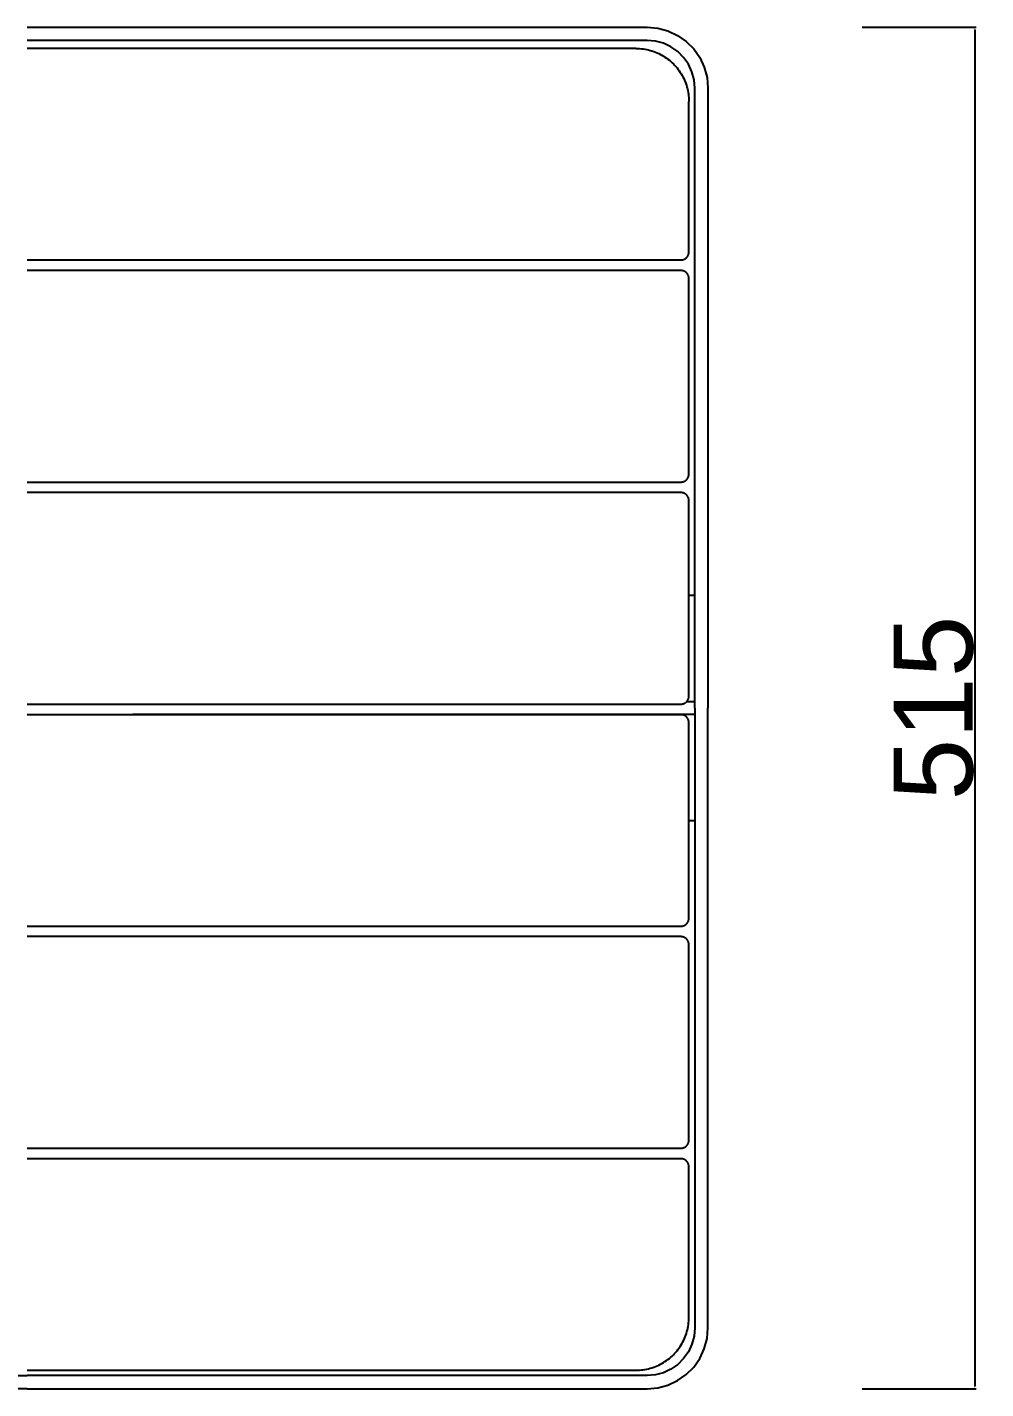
# Model space of a CAD drawing. Header units: millimetres. Extents: x 2840 to 6121, y 744 to 3036.
# Drawn here: x 4517 to 4880, y 1235 to 1750 of the extents above; entities that cross this region are included whole.
import ezdxf

# ---------------------------------------------------------------- set-up
doc = ezdxf.new("R2010")
doc.units = ezdxf.units.MM
doc.header["$MEASUREMENT"] = 0
doc.layers.add('Domyślny', color=7, linetype='Continuous', true_color=0x000000)
doc.layers.add('Utwórz2D linie widoczne', color=7, linetype='Continuous', true_color=0x000000)
doc.styles.add('Arial', font='arial.ttf')
doc.dimstyles.new('Domyślny', dxfattribs={"dimtxt": 30, "dimasz": 1, "dimexe": 0.5, "dimexo": 0.5, "dimgap": 0.25, "dimtad": 1, "dimtoh": 1, "dimdec": 0, "dimzin": 1, "dimdsep": 46, "dimtxsty": 'Arial', "dimcen": 0.5, "dimazin": 0, "dimtfac": 1, "dimtdec": 4, "dimtix": 1, "dimtmove": 1, "dimatfit": 3, "dimfxl": 0, "dimtolj": 1, "dimtzin": 1, "dimarcsym": 0})

# ---------------------------------------------------------------- blocks, each defined once
blk = doc.blocks.new('*D4')
at = {"layer": 'Defpoints', "color": 0}
for p in [(4832.33, 1749.74), (4832.33, 1234.74), (4875.42, 1234.74)]:
    blk.add_point(p, dxfattribs=at)
at = {"layer": 'Domyślny', "color": 0, "lineweight": -2}
for p, q in [((4832.83, 1749.74), (4875.92, 1749.74)), ((4875.42, 1748.74), (4875.42, 1235.74)), ((4832.83, 1234.74), (4875.92, 1234.74))]:
    blk.add_line(p, q, dxfattribs=at)
at = {"layer": 'Domyślny', "color": 0}
for points in [[(4875.58, 1748.74), (4875.25, 1748.74), (4875.42, 1749.74)], [(4875.25, 1235.74), (4875.58, 1235.74), (4875.42, 1234.74)]]:
    blk.add_solid(points, dxfattribs=at)
at = {"layer": 'Domyślny', "color": 0, "insert": (4859.85, 1492.24), "char_height": 30, "attachment_point": 5, "rotation": 90, "style": 'Arial'}
blk.add_mtext('\\A1;515', dxfattribs=at)

msp = doc.modelspace()

# ---------------------------------------------------------------- linework, layer by layer
at = {"layer": 'Utwórz2D linie widoczne'}
for p, q in [((4516.96, 1749.74), (4751.46, 1749.74)), ((4751.46, 1749.74), (4755.45, 1749.39)), ((4755.45, 1749.39), (4759.32, 1748.35)), ((4759.32, 1748.35), (4762.96, 1746.66)), ((4762.96, 1746.66), (4766.24, 1744.36)), ((4751.46, 1744.74), (4516.96, 1744.74)), ((4747.23, 1741.71), (4516.96, 1741.71)), ((4747.23, 1741.71), (4747.92, 1741.7)), ((4747.92, 1741.7), (4748.6, 1741.67)), ((4748.6, 1741.67), (4749.28, 1741.61)), ((4749.28, 1741.61), (4749.96, 1741.53)), ((4749.96, 1741.53), (4750.63, 1741.42)), ((4750.63, 1741.42), (4751.3, 1741.3)), ((4751.3, 1741.3), (4751.97, 1741.15)), ((4754.58, 1744.47), (4751.46, 1744.74)), ((4751.97, 1741.15), (4752.63, 1740.97)), ((4752.63, 1740.97), (4753.28, 1740.78)), ((4753.28, 1740.78), (4753.93, 1740.56)), ((4757.61, 1743.66), (4754.58, 1744.47)), ((4760.46, 1742.33), (4757.61, 1743.66)), ((4763.03, 1740.53), (4760.46, 1742.33)), ((4766.24, 1744.36), (4769.08, 1741.53)), ((4769.08, 1741.53), (4771.38, 1738.24)), ((4753.93, 1740.56), (4754.57, 1740.32)), ((4754.57, 1740.32), (4755.2, 1740.06)), ((4755.2, 1740.06), (4755.82, 1739.78)), ((4755.82, 1739.78), (4756.44, 1739.47)), ((4756.44, 1739.47), (4757.04, 1739.15)), ((4757.04, 1739.15), (4757.63, 1738.8)), ((4757.63, 1738.8), (4758.2, 1738.44)), ((4758.2, 1738.44), (4758.77, 1738.05)), ((4758.77, 1738.05), (4759.32, 1737.65)), ((4759.32, 1737.65), (4759.86, 1737.23)), ((4759.86, 1737.23), (4760.38, 1736.79)), ((4760.38, 1736.79), (4760.89, 1736.33)), ((4760.89, 1736.33), (4761.38, 1735.86)), ((4761.38, 1735.86), (4761.85, 1735.37)), ((4765.25, 1738.31), (4763.03, 1740.53)), ((4767.05, 1735.74), (4765.25, 1738.31)), ((4768.37, 1732.9), (4767.05, 1735.74)), ((4771.38, 1738.24), (4773.07, 1734.61)), ((4761.85, 1735.37), (4762.31, 1734.86)), ((4762.31, 1734.86), (4762.75, 1734.34)), ((4762.75, 1734.34), (4763.17, 1733.8)), ((4763.17, 1733.8), (4763.57, 1733.25)), ((4763.57, 1733.25), (4763.96, 1732.68)), ((4763.96, 1732.68), (4764.32, 1732.11)), ((4764.32, 1732.11), (4764.67, 1731.52)), ((4764.67, 1731.52), (4764.99, 1730.92)), ((4764.99, 1730.92), (4765.3, 1730.3)), ((4769.18, 1729.87), (4768.37, 1732.9)), ((4773.07, 1734.61), (4774.11, 1730.74)), ((4774.11, 1730.74), (4774.46, 1726.74)), ((4765.3, 1730.3), (4765.58, 1729.68)), ((4765.58, 1729.68), (4765.84, 1729.05)), ((4765.84, 1729.05), (4766.08, 1728.41)), ((4766.08, 1728.41), (4766.3, 1727.77)), ((4766.3, 1727.77), (4766.49, 1727.11)), ((4766.49, 1727.11), (4766.67, 1726.45)), ((4766.67, 1726.45), (4766.82, 1725.78)), ((4766.82, 1725.78), (4766.94, 1725.11)), ((4769.46, 1726.74), (4769.18, 1729.87)), ((4769.46, 1492.24), (4769.46, 1726.74)), ((4774.46, 1726.74), (4774.46, 1492.24)), ((4766.94, 1725.11), (4767.05, 1724.44)), ((4767.05, 1724.44), (4767.13, 1723.76)), ((4767.13, 1723.76), (4767.19, 1723.08)), ((4767.19, 1723.08), (4767.22, 1722.4)), ((4767.22, 1722.4), (4767.23, 1721.71)), ((4767.23, 1664.71), (4767.23, 1721.71)), ((4766.94, 1663.43), (4766.99, 1663.52)), ((4766.99, 1663.52), (4767.03, 1663.61)), ((4767.03, 1663.61), (4767.06, 1663.71)), ((4767.06, 1663.71), (4767.09, 1663.81)), ((4767.09, 1663.81), (4767.12, 1663.91)), ((4767.12, 1663.91), (4767.15, 1664)), ((4767.15, 1664), (4767.17, 1664.1)), ((4767.17, 1664.1), (4767.19, 1664.21)), ((4767.19, 1664.21), (4767.21, 1664.31)), ((4767.21, 1664.31), (4767.22, 1664.41)), ((4767.22, 1664.41), (4767.23, 1664.51)), ((4767.23, 1664.61), (4767.23, 1664.71)), ((4767.23, 1664.51), (4767.23, 1664.61)), ((4516.96, 1661.71), (4764.23, 1661.71)), ((4764.23, 1661.71), (4764.34, 1661.72)), ((4764.34, 1661.72), (4764.44, 1661.72)), ((4764.44, 1661.72), (4764.54, 1661.73)), ((4764.54, 1661.73), (4764.64, 1661.74)), ((4764.64, 1661.74), (4764.74, 1661.76)), ((4764.74, 1661.76), (4764.84, 1661.78)), ((4764.84, 1661.78), (4764.94, 1661.8)), ((4764.94, 1661.8), (4765.04, 1661.83)), ((4765.04, 1661.83), (4765.14, 1661.86)), ((4765.14, 1661.86), (4765.24, 1661.89)), ((4765.24, 1661.89), (4765.34, 1661.92)), ((4765.34, 1661.92), (4765.43, 1661.96)), ((4765.43, 1661.96), (4765.52, 1662.01)), ((4765.52, 1662.01), (4765.61, 1662.05)), ((4765.61, 1662.05), (4765.7, 1662.1)), ((4765.7, 1662.1), (4765.79, 1662.15)), ((4765.79, 1662.15), (4765.88, 1662.21)), ((4765.88, 1662.21), (4765.96, 1662.26)), ((4765.96, 1662.26), (4766.05, 1662.32)), ((4766.05, 1662.32), (4766.13, 1662.39)), ((4766.13, 1662.39), (4766.21, 1662.45)), ((4766.21, 1662.45), (4766.28, 1662.52)), ((4766.28, 1662.52), (4766.36, 1662.59)), ((4766.36, 1662.59), (4766.43, 1662.67)), ((4766.43, 1662.67), (4766.5, 1662.74)), ((4766.5, 1662.74), (4766.56, 1662.82)), ((4766.56, 1662.82), (4766.62, 1662.9)), ((4766.62, 1662.9), (4766.69, 1662.98)), ((4766.69, 1662.98), (4766.74, 1663.07)), ((4766.74, 1663.07), (4766.8, 1663.16)), ((4766.8, 1663.16), (4766.85, 1663.24)), ((4766.85, 1663.24), (4766.9, 1663.33)), ((4766.9, 1663.33), (4766.94, 1663.43)), ((4764.23, 1657.71), (4516.96, 1657.71)), ((4764.34, 1657.71), (4764.23, 1657.71)), ((4764.44, 1657.71), (4764.34, 1657.71)), ((4764.54, 1657.7), (4764.44, 1657.71)), ((4764.64, 1657.69), (4764.54, 1657.7)), ((4764.74, 1657.67), (4764.64, 1657.69)), ((4764.84, 1657.65), (4764.74, 1657.67)), ((4764.94, 1657.63), (4764.84, 1657.65)), ((4765.04, 1657.6), (4764.94, 1657.63)), ((4765.14, 1657.57), (4765.04, 1657.6)), ((4765.24, 1657.54), (4765.14, 1657.57)), ((4765.34, 1657.51), (4765.24, 1657.54)), ((4765.43, 1657.47), (4765.34, 1657.51)), ((4765.52, 1657.42), (4765.43, 1657.47)), ((4765.61, 1657.38), (4765.52, 1657.42)), ((4765.7, 1657.33), (4765.61, 1657.38)), ((4765.79, 1657.28), (4765.7, 1657.33)), ((4765.88, 1657.22), (4765.79, 1657.28)), ((4765.96, 1657.17), (4765.88, 1657.22)), ((4766.05, 1657.11), (4765.96, 1657.17)), ((4766.13, 1657.04), (4766.05, 1657.11)), ((4766.21, 1656.98), (4766.13, 1657.04)), ((4766.28, 1656.91), (4766.21, 1656.98)), ((4766.36, 1656.84), (4766.28, 1656.91)), ((4766.43, 1656.76), (4766.36, 1656.84)), ((4766.5, 1656.69), (4766.43, 1656.76)), ((4766.56, 1656.61), (4766.5, 1656.69)), ((4766.62, 1656.53), (4766.56, 1656.61)), ((4766.69, 1656.45), (4766.62, 1656.53)), ((4766.74, 1656.36), (4766.69, 1656.45)), ((4766.8, 1656.27), (4766.74, 1656.36)), ((4766.85, 1656.19), (4766.8, 1656.27)), ((4766.9, 1656.1), (4766.85, 1656.19)), ((4766.94, 1656), (4766.9, 1656.1)), ((4766.99, 1655.91), (4766.94, 1656)), ((4767.03, 1655.82), (4766.99, 1655.91)), ((4767.06, 1655.72), (4767.03, 1655.82)), ((4767.09, 1655.62), (4767.06, 1655.72)), ((4767.12, 1655.52), (4767.09, 1655.62)), ((4767.15, 1655.43), (4767.12, 1655.52)), ((4767.17, 1655.33), (4767.15, 1655.43)), ((4767.19, 1655.22), (4767.17, 1655.33)), ((4767.21, 1655.12), (4767.19, 1655.22)), ((4767.22, 1655.02), (4767.21, 1655.12)), ((4767.23, 1654.92), (4767.22, 1655.02)), ((4767.23, 1654.82), (4767.23, 1654.92)), ((4767.23, 1654.71), (4767.23, 1654.82)), ((4767.23, 1580.71), (4767.23, 1654.71)), ((4516.96, 1577.71), (4764.23, 1577.71)), ((4764.23, 1577.71), (4764.34, 1577.72)), ((4764.34, 1577.72), (4764.44, 1577.72)), ((4764.44, 1577.72), (4764.54, 1577.73)), ((4764.54, 1577.73), (4764.64, 1577.74)), ((4764.64, 1577.74), (4764.74, 1577.76)), ((4764.74, 1577.76), (4764.84, 1577.78)), ((4764.84, 1577.78), (4764.94, 1577.8)), ((4764.94, 1577.8), (4765.04, 1577.83)), ((4765.04, 1577.83), (4765.14, 1577.86)), ((4765.14, 1577.86), (4765.24, 1577.89)), ((4765.24, 1577.89), (4765.34, 1577.92)), ((4765.34, 1577.92), (4765.43, 1577.96)), ((4765.43, 1577.96), (4765.52, 1578.01)), ((4765.52, 1578.01), (4765.61, 1578.05)), ((4765.61, 1578.05), (4765.7, 1578.1)), ((4765.7, 1578.1), (4765.79, 1578.15)), ((4765.79, 1578.15), (4765.88, 1578.21)), ((4765.88, 1578.21), (4765.96, 1578.26)), ((4765.96, 1578.26), (4766.05, 1578.32)), ((4766.05, 1578.32), (4766.13, 1578.39)), ((4766.13, 1578.39), (4766.21, 1578.45)), ((4766.21, 1578.45), (4766.28, 1578.52)), ((4766.28, 1578.52), (4766.36, 1578.59)), ((4766.36, 1578.59), (4766.43, 1578.67)), ((4766.43, 1578.67), (4766.5, 1578.74)), ((4766.5, 1578.74), (4766.56, 1578.82)), ((4766.56, 1578.82), (4766.62, 1578.9)), ((4766.62, 1578.9), (4766.69, 1578.98)), ((4766.69, 1578.98), (4766.74, 1579.07)), ((4766.74, 1579.07), (4766.8, 1579.16)), ((4766.8, 1579.16), (4766.85, 1579.24)), ((4766.85, 1579.24), (4766.9, 1579.33)), ((4766.9, 1579.33), (4766.94, 1579.43)), ((4766.94, 1579.43), (4766.99, 1579.52)), ((4766.99, 1579.52), (4767.03, 1579.61)), ((4767.03, 1579.61), (4767.06, 1579.71)), ((4767.06, 1579.71), (4767.09, 1579.81)), ((4767.09, 1579.81), (4767.12, 1579.91)), ((4767.12, 1579.91), (4767.15, 1580)), ((4767.15, 1580), (4767.17, 1580.1)), ((4767.17, 1580.1), (4767.19, 1580.21)), ((4767.19, 1580.21), (4767.21, 1580.31)), ((4767.21, 1580.31), (4767.22, 1580.41)), ((4767.22, 1580.41), (4767.23, 1580.51)), ((4767.23, 1580.61), (4767.23, 1580.71)), ((4767.23, 1580.51), (4767.23, 1580.61)), ((4764.23, 1573.71), (4516.96, 1573.71)), ((4764.34, 1573.71), (4764.23, 1573.71)), ((4764.44, 1573.71), (4764.34, 1573.71)), ((4764.54, 1573.7), (4764.44, 1573.71)), ((4764.64, 1573.69), (4764.54, 1573.7)), ((4764.74, 1573.67), (4764.64, 1573.69)), ((4764.84, 1573.65), (4764.74, 1573.67)), ((4764.94, 1573.63), (4764.84, 1573.65)), ((4765.04, 1573.6), (4764.94, 1573.63)), ((4765.14, 1573.57), (4765.04, 1573.6)), ((4765.24, 1573.54), (4765.14, 1573.57)), ((4765.34, 1573.51), (4765.24, 1573.54)), ((4765.43, 1573.47), (4765.34, 1573.51)), ((4765.52, 1573.42), (4765.43, 1573.47)), ((4765.61, 1573.38), (4765.52, 1573.42)), ((4765.7, 1573.33), (4765.61, 1573.38)), ((4765.79, 1573.28), (4765.7, 1573.33)), ((4765.88, 1573.22), (4765.79, 1573.28)), ((4765.96, 1573.17), (4765.88, 1573.22)), ((4766.05, 1573.11), (4765.96, 1573.17)), ((4766.13, 1573.04), (4766.05, 1573.11)), ((4766.21, 1572.98), (4766.13, 1573.04)), ((4766.28, 1572.91), (4766.21, 1572.98)), ((4766.36, 1572.84), (4766.28, 1572.91)), ((4766.43, 1572.76), (4766.36, 1572.84)), ((4766.5, 1572.69), (4766.43, 1572.76)), ((4766.56, 1572.61), (4766.5, 1572.69)), ((4766.62, 1572.53), (4766.56, 1572.61)), ((4766.69, 1572.45), (4766.62, 1572.53)), ((4766.74, 1572.36), (4766.69, 1572.45)), ((4766.8, 1572.27), (4766.74, 1572.36)), ((4766.85, 1572.19), (4766.8, 1572.27)), ((4766.9, 1572.1), (4766.85, 1572.19)), ((4766.94, 1572), (4766.9, 1572.1)), ((4766.99, 1571.91), (4766.94, 1572)), ((4767.03, 1571.82), (4766.99, 1571.91)), ((4767.06, 1571.72), (4767.03, 1571.82)), ((4767.09, 1571.62), (4767.06, 1571.72)), ((4767.12, 1571.52), (4767.09, 1571.62)), ((4767.15, 1571.43), (4767.12, 1571.52)), ((4767.17, 1571.33), (4767.15, 1571.43)), ((4767.19, 1571.22), (4767.17, 1571.33)), ((4767.21, 1571.12), (4767.19, 1571.22)), ((4767.22, 1571.02), (4767.21, 1571.12)), ((4767.23, 1570.92), (4767.22, 1571.02)), ((4767.23, 1570.82), (4767.23, 1570.92)), ((4767.23, 1570.71), (4767.23, 1570.82)), ((4767.23, 1496.71), (4767.23, 1570.71)), ((4769.46, 1534.74), (4767.23, 1534.74)), ((4516.96, 1493.71), (4764.23, 1493.71)), ((4764.23, 1493.71), (4764.34, 1493.72)), ((4764.34, 1493.72), (4764.44, 1493.72)), ((4764.44, 1493.72), (4764.54, 1493.73)), ((4764.54, 1493.73), (4764.64, 1493.74)), ((4764.64, 1493.74), (4764.74, 1493.76)), ((4764.74, 1493.76), (4764.84, 1493.78)), ((4764.84, 1493.78), (4764.94, 1493.8)), ((4764.94, 1493.8), (4765.04, 1493.83)), ((4765.04, 1493.83), (4765.14, 1493.86)), ((4765.14, 1493.86), (4765.24, 1493.89)), ((4765.24, 1493.89), (4765.34, 1493.92)), ((4765.34, 1493.92), (4765.43, 1493.96)), ((4765.43, 1493.96), (4765.52, 1494.01)), ((4765.52, 1494.01), (4765.61, 1494.05)), ((4765.61, 1494.05), (4765.7, 1494.1)), ((4765.7, 1494.1), (4765.79, 1494.15)), ((4765.79, 1494.15), (4765.88, 1494.21)), ((4765.88, 1494.21), (4765.96, 1494.26)), ((4765.96, 1494.26), (4766.05, 1494.32)), ((4766.05, 1494.32), (4766.13, 1494.39)), ((4766.13, 1494.39), (4766.21, 1494.45)), ((4766.21, 1494.45), (4766.28, 1494.52)), ((4766.28, 1494.52), (4766.36, 1494.59)), ((4766.36, 1494.59), (4766.43, 1494.67)), ((4766.43, 1494.67), (4766.5, 1494.74)), ((4766.49, 1494.74), (4769.46, 1494.74)), ((4766.5, 1494.74), (4766.56, 1494.82)), ((4766.56, 1494.82), (4766.62, 1494.9)), ((4766.62, 1494.9), (4766.69, 1494.98)), ((4766.69, 1494.98), (4766.74, 1495.07)), ((4766.74, 1495.07), (4766.8, 1495.16)), ((4766.8, 1495.16), (4766.85, 1495.24)), ((4766.85, 1495.24), (4766.9, 1495.33)), ((4766.9, 1495.33), (4766.94, 1495.43)), ((4766.94, 1495.43), (4766.99, 1495.52)), ((4766.99, 1495.52), (4767.03, 1495.61)), ((4767.03, 1495.61), (4767.06, 1495.71)), ((4767.06, 1495.71), (4767.09, 1495.81)), ((4767.09, 1495.81), (4767.12, 1495.91)), ((4767.12, 1495.91), (4767.15, 1496)), ((4767.15, 1496), (4767.17, 1496.1)), ((4767.17, 1496.1), (4767.19, 1496.21)), ((4767.19, 1496.21), (4767.21, 1496.31)), ((4767.21, 1496.31), (4767.22, 1496.41)), ((4767.22, 1496.41), (4767.23, 1496.51)), ((4767.23, 1496.61), (4767.23, 1496.71)), ((4767.23, 1496.51), (4767.23, 1496.61)), ((4764.23, 1489.71), (4516.96, 1489.71)), ((4769.46, 1489.74), (4556.88, 1489.74)), ((4764.34, 1489.71), (4764.23, 1489.71)), ((4764.44, 1489.71), (4764.34, 1489.71)), ((4764.54, 1489.7), (4764.44, 1489.71)), ((4764.64, 1489.69), (4764.54, 1489.7)), ((4764.74, 1489.67), (4764.64, 1489.69)), ((4764.84, 1489.65), (4764.74, 1489.67)), ((4764.94, 1489.63), (4764.84, 1489.65)), ((4765.04, 1489.6), (4764.94, 1489.63)), ((4765.14, 1489.57), (4765.04, 1489.6)), ((4765.24, 1489.54), (4765.14, 1489.57)), ((4765.34, 1489.51), (4765.24, 1489.54)), ((4765.43, 1489.47), (4765.34, 1489.51)), ((4765.52, 1489.42), (4765.43, 1489.47)), ((4765.61, 1489.38), (4765.52, 1489.42)), ((4765.7, 1489.33), (4765.61, 1489.38)), ((4765.79, 1489.28), (4765.7, 1489.33)), ((4765.88, 1489.22), (4765.79, 1489.28)), ((4765.96, 1489.17), (4765.88, 1489.22)), ((4766.05, 1489.11), (4765.96, 1489.17)), ((4766.13, 1489.04), (4766.05, 1489.11)), ((4766.21, 1488.98), (4766.13, 1489.04)), ((4766.28, 1488.91), (4766.21, 1488.98)), ((4766.36, 1488.84), (4766.28, 1488.91)), ((4766.43, 1488.76), (4766.36, 1488.84)), ((4766.5, 1488.69), (4766.43, 1488.76)), ((4766.56, 1488.61), (4766.5, 1488.69)), ((4766.62, 1488.53), (4766.56, 1488.61)), ((4766.69, 1488.45), (4766.62, 1488.53)), ((4766.74, 1488.36), (4766.69, 1488.45)), ((4766.8, 1488.27), (4766.74, 1488.36)), ((4769.46, 1492.24), (4769.46, 1257.74)), ((4774.46, 1257.74), (4774.46, 1492.24)), ((4766.85, 1488.19), (4766.8, 1488.27)), ((4766.9, 1488.1), (4766.85, 1488.19)), ((4766.94, 1488), (4766.9, 1488.1)), ((4766.99, 1487.91), (4766.94, 1488)), ((4767.03, 1487.82), (4766.99, 1487.91)), ((4767.06, 1487.72), (4767.03, 1487.82)), ((4767.09, 1487.62), (4767.06, 1487.72)), ((4767.12, 1487.52), (4767.09, 1487.62)), ((4767.15, 1487.43), (4767.12, 1487.52)), ((4767.17, 1487.33), (4767.15, 1487.43)), ((4767.19, 1487.22), (4767.17, 1487.33)), ((4767.21, 1487.12), (4767.19, 1487.22)), ((4767.22, 1487.02), (4767.21, 1487.12)), ((4767.23, 1486.92), (4767.22, 1487.02)), ((4767.23, 1486.82), (4767.23, 1486.92)), ((4767.23, 1486.71), (4767.23, 1486.82)), ((4767.23, 1412.71), (4767.23, 1486.71)), ((4767.23, 1449.74), (4769.46, 1449.74)), ((4766.74, 1411.07), (4766.8, 1411.16)), ((4766.8, 1411.16), (4766.85, 1411.24)), ((4766.85, 1411.24), (4766.9, 1411.33)), ((4766.9, 1411.33), (4766.94, 1411.43)), ((4766.94, 1411.43), (4766.99, 1411.52)), ((4766.99, 1411.52), (4767.03, 1411.61)), ((4767.03, 1411.61), (4767.06, 1411.71)), ((4767.06, 1411.71), (4767.09, 1411.81)), ((4767.09, 1411.81), (4767.12, 1411.91)), ((4767.12, 1411.91), (4767.15, 1412)), ((4767.15, 1412), (4767.17, 1412.1)), ((4767.17, 1412.1), (4767.19, 1412.21)), ((4767.19, 1412.21), (4767.21, 1412.31)), ((4767.21, 1412.31), (4767.22, 1412.41)), ((4767.22, 1412.41), (4767.23, 1412.51)), ((4767.23, 1412.61), (4767.23, 1412.71)), ((4767.23, 1412.51), (4767.23, 1412.61)), ((4516.96, 1409.71), (4764.23, 1409.71)), ((4764.23, 1409.71), (4764.34, 1409.72)), ((4764.34, 1409.72), (4764.44, 1409.72)), ((4764.44, 1409.72), (4764.54, 1409.73)), ((4764.54, 1409.73), (4764.64, 1409.74)), ((4764.64, 1409.74), (4764.74, 1409.76)), ((4764.74, 1409.76), (4764.84, 1409.78)), ((4764.84, 1409.78), (4764.94, 1409.8)), ((4764.94, 1409.8), (4765.04, 1409.83)), ((4765.04, 1409.83), (4765.14, 1409.86)), ((4765.14, 1409.86), (4765.24, 1409.89)), ((4765.24, 1409.89), (4765.34, 1409.92)), ((4765.34, 1409.92), (4765.43, 1409.96)), ((4765.43, 1409.96), (4765.52, 1410.01)), ((4765.52, 1410.01), (4765.61, 1410.05)), ((4765.61, 1410.05), (4765.7, 1410.1)), ((4765.7, 1410.1), (4765.79, 1410.15)), ((4765.79, 1410.15), (4765.88, 1410.21)), ((4765.88, 1410.21), (4765.96, 1410.26)), ((4765.96, 1410.26), (4766.05, 1410.32)), ((4766.05, 1410.32), (4766.13, 1410.39)), ((4766.13, 1410.39), (4766.21, 1410.45)), ((4766.21, 1410.45), (4766.28, 1410.52)), ((4766.28, 1410.52), (4766.36, 1410.59)), ((4766.36, 1410.59), (4766.43, 1410.67)), ((4766.43, 1410.67), (4766.5, 1410.74)), ((4766.5, 1410.74), (4766.56, 1410.82)), ((4766.56, 1410.82), (4766.62, 1410.9)), ((4766.62, 1410.9), (4766.69, 1410.98)), ((4766.69, 1410.98), (4766.74, 1411.07)), ((4764.23, 1405.75), (4516.96, 1405.75)), ((4764.34, 1405.75), (4764.23, 1405.75)), ((4764.44, 1405.74), (4764.34, 1405.75)), ((4764.54, 1405.73), (4764.44, 1405.74)), ((4764.64, 1405.72), (4764.54, 1405.73)), ((4764.74, 1405.71), (4764.64, 1405.72)), ((4764.84, 1405.69), (4764.74, 1405.71)), ((4764.94, 1405.67), (4764.84, 1405.69)), ((4765.04, 1405.64), (4764.94, 1405.67)), ((4765.14, 1405.61), (4765.04, 1405.64)), ((4765.24, 1405.58), (4765.14, 1405.61)), ((4765.34, 1405.54), (4765.24, 1405.58)), ((4765.43, 1405.5), (4765.34, 1405.54)), ((4765.52, 1405.46), (4765.43, 1405.5)), ((4765.61, 1405.41), (4765.52, 1405.46)), ((4765.7, 1405.37), (4765.61, 1405.41)), ((4765.79, 1405.31), (4765.7, 1405.37)), ((4765.88, 1405.26), (4765.79, 1405.31)), ((4765.96, 1405.2), (4765.88, 1405.26)), ((4766.05, 1405.14), (4765.96, 1405.2)), ((4766.13, 1405.08), (4766.05, 1405.14)), ((4766.21, 1405.01), (4766.13, 1405.08)), ((4766.28, 1404.94), (4766.21, 1405.01)), ((4766.36, 1404.87), (4766.28, 1404.94)), ((4766.43, 1404.8), (4766.36, 1404.87)), ((4766.5, 1404.72), (4766.43, 1404.8)), ((4766.56, 1404.64), (4766.5, 1404.72)), ((4766.62, 1404.56), (4766.56, 1404.64)), ((4766.69, 1404.48), (4766.62, 1404.56)), ((4766.74, 1404.4), (4766.69, 1404.48)), ((4766.8, 1404.31), (4766.74, 1404.4)), ((4766.85, 1404.22), (4766.8, 1404.31)), ((4766.9, 1404.13), (4766.85, 1404.22)), ((4766.94, 1404.04), (4766.9, 1404.13)), ((4766.99, 1403.95), (4766.94, 1404.04)), ((4767.03, 1403.85), (4766.99, 1403.95)), ((4767.06, 1403.76), (4767.03, 1403.85)), ((4767.09, 1403.66), (4767.06, 1403.76)), ((4767.12, 1403.56), (4767.09, 1403.66)), ((4767.15, 1403.46), (4767.12, 1403.56)), ((4767.17, 1403.36), (4767.15, 1403.46)), ((4767.19, 1403.26), (4767.17, 1403.36)), ((4767.21, 1403.16), (4767.19, 1403.26)), ((4767.22, 1403.06), (4767.21, 1403.16)), ((4767.23, 1402.96), (4767.22, 1403.06)), ((4767.23, 1402.85), (4767.23, 1402.96)), ((4767.23, 1402.75), (4767.23, 1402.85)), ((4767.23, 1328.75), (4767.23, 1402.75)), ((4767.23, 1328.65), (4767.23, 1328.75)), ((4516.96, 1325.75), (4764.23, 1325.75)), ((4764.23, 1325.75), (4764.34, 1325.75)), ((4764.34, 1325.75), (4764.44, 1325.76)), ((4764.44, 1325.76), (4764.54, 1325.77)), ((4764.54, 1325.77), (4764.64, 1325.78)), ((4764.64, 1325.78), (4764.74, 1325.79)), ((4764.74, 1325.79), (4764.84, 1325.81)), ((4764.84, 1325.81), (4764.94, 1325.84)), ((4764.94, 1325.84), (4765.04, 1325.86)), ((4765.04, 1325.86), (4765.14, 1325.89)), ((4765.14, 1325.89), (4765.24, 1325.92)), ((4765.24, 1325.92), (4765.34, 1325.96)), ((4765.34, 1325.96), (4765.43, 1326)), ((4765.43, 1326), (4765.52, 1326.04)), ((4765.52, 1326.04), (4765.61, 1326.09)), ((4765.61, 1326.09), (4765.7, 1326.14)), ((4765.7, 1326.14), (4765.79, 1326.19)), ((4765.79, 1326.19), (4765.88, 1326.24)), ((4765.88, 1326.24), (4765.96, 1326.3)), ((4765.96, 1326.3), (4766.05, 1326.36)), ((4766.05, 1326.36), (4766.13, 1326.42)), ((4766.13, 1326.42), (4766.21, 1326.49)), ((4766.21, 1326.49), (4766.28, 1326.56)), ((4766.28, 1326.56), (4766.36, 1326.63)), ((4766.36, 1326.63), (4766.43, 1326.7)), ((4766.43, 1326.7), (4766.5, 1326.78)), ((4766.5, 1326.78), (4766.56, 1326.86)), ((4766.56, 1326.86), (4766.62, 1326.94)), ((4766.62, 1326.94), (4766.69, 1327.02)), ((4766.69, 1327.02), (4766.74, 1327.11)), ((4766.74, 1327.11), (4766.8, 1327.19)), ((4766.8, 1327.19), (4766.85, 1327.28)), ((4766.85, 1327.28), (4766.9, 1327.37)), ((4766.9, 1327.37), (4766.94, 1327.46)), ((4766.94, 1327.46), (4766.99, 1327.56)), ((4766.99, 1327.56), (4767.03, 1327.65)), ((4767.03, 1327.65), (4767.06, 1327.75)), ((4767.06, 1327.75), (4767.09, 1327.84)), ((4767.09, 1327.84), (4767.12, 1327.94)), ((4767.12, 1327.94), (4767.15, 1328.04)), ((4767.15, 1328.04), (4767.17, 1328.14)), ((4767.17, 1328.14), (4767.19, 1328.24)), ((4767.19, 1328.24), (4767.21, 1328.34)), ((4767.21, 1328.34), (4767.22, 1328.44)), ((4767.22, 1328.44), (4767.23, 1328.55)), ((4767.23, 1328.55), (4767.23, 1328.65)), ((4764.23, 1321.75), (4516.96, 1321.75)), ((4764.34, 1321.75), (4764.23, 1321.75)), ((4764.44, 1321.74), (4764.34, 1321.75)), ((4764.54, 1321.73), (4764.44, 1321.74)), ((4764.64, 1321.72), (4764.54, 1321.73)), ((4764.74, 1321.71), (4764.64, 1321.72)), ((4764.84, 1321.69), (4764.74, 1321.71)), ((4764.94, 1321.67), (4764.84, 1321.69)), ((4765.04, 1321.64), (4764.94, 1321.67)), ((4765.14, 1321.61), (4765.04, 1321.64)), ((4765.24, 1321.58), (4765.14, 1321.61)), ((4765.34, 1321.54), (4765.24, 1321.58)), ((4765.43, 1321.5), (4765.34, 1321.54)), ((4765.52, 1321.46), (4765.43, 1321.5)), ((4765.61, 1321.41), (4765.52, 1321.46)), ((4765.7, 1321.37), (4765.61, 1321.41)), ((4765.79, 1321.31), (4765.7, 1321.37)), ((4765.88, 1321.26), (4765.79, 1321.31)), ((4765.96, 1321.2), (4765.88, 1321.26)), ((4766.05, 1321.14), (4765.96, 1321.2)), ((4766.13, 1321.08), (4766.05, 1321.14)), ((4766.21, 1321.01), (4766.13, 1321.08)), ((4766.28, 1320.94), (4766.21, 1321.01)), ((4766.36, 1320.87), (4766.28, 1320.94)), ((4766.43, 1320.8), (4766.36, 1320.87)), ((4766.5, 1320.72), (4766.43, 1320.8)), ((4766.56, 1320.64), (4766.5, 1320.72)), ((4766.62, 1320.56), (4766.56, 1320.64)), ((4766.69, 1320.48), (4766.62, 1320.56)), ((4766.74, 1320.4), (4766.69, 1320.48)), ((4766.8, 1320.31), (4766.74, 1320.4)), ((4766.85, 1320.22), (4766.8, 1320.31)), ((4766.9, 1320.13), (4766.85, 1320.22)), ((4766.94, 1320.04), (4766.9, 1320.13)), ((4766.99, 1319.95), (4766.94, 1320.04)), ((4767.03, 1319.85), (4766.99, 1319.95)), ((4767.06, 1319.76), (4767.03, 1319.85)), ((4767.09, 1319.66), (4767.06, 1319.76)), ((4767.12, 1319.56), (4767.09, 1319.66)), ((4767.15, 1319.46), (4767.12, 1319.56)), ((4767.17, 1319.36), (4767.15, 1319.46)), ((4767.19, 1319.26), (4767.17, 1319.36)), ((4767.21, 1319.16), (4767.19, 1319.26)), ((4767.22, 1319.06), (4767.21, 1319.16)), ((4767.23, 1318.96), (4767.22, 1319.06)), ((4767.23, 1318.85), (4767.23, 1318.96)), ((4767.23, 1318.75), (4767.23, 1318.85)), ((4767.23, 1261.75), (4767.23, 1318.75)), ((4767.22, 1261.07), (4767.23, 1261.75)), ((4766.49, 1256.35), (4766.67, 1257.02)), ((4766.67, 1257.02), (4766.82, 1257.68)), ((4766.82, 1257.68), (4766.94, 1258.35)), ((4766.94, 1258.35), (4767.05, 1259.03)), ((4767.05, 1259.03), (4767.13, 1259.71)), ((4767.13, 1259.71), (4767.19, 1260.39)), ((4767.19, 1260.39), (4767.22, 1261.07)), ((4769.46, 1257.74), (4769.18, 1254.62)), ((4774.11, 1253.75), (4774.46, 1257.74)), ((4764.32, 1251.36), (4764.67, 1251.95)), ((4764.67, 1251.95), (4764.99, 1252.55)), ((4764.99, 1252.55), (4765.3, 1253.16)), ((4765.3, 1253.16), (4765.58, 1253.78)), ((4765.58, 1253.78), (4765.84, 1254.41)), ((4765.84, 1254.41), (4766.08, 1255.05)), ((4766.08, 1255.05), (4766.3, 1255.7)), ((4766.3, 1255.7), (4766.49, 1256.35)), ((4768.37, 1251.59), (4767.05, 1248.74)), ((4769.18, 1254.62), (4768.37, 1251.59)), ((4773.07, 1249.88), (4774.11, 1253.75)), ((4759.86, 1246.24), (4760.38, 1246.68)), ((4760.38, 1246.68), (4760.89, 1247.13)), ((4760.89, 1247.13), (4761.38, 1247.61)), ((4761.38, 1247.61), (4761.85, 1248.1)), ((4761.85, 1248.1), (4762.31, 1248.61)), ((4762.31, 1248.61), (4762.75, 1249.13)), ((4762.75, 1249.13), (4763.17, 1249.67)), ((4763.17, 1249.67), (4763.57, 1250.22)), ((4763.57, 1250.22), (4763.96, 1250.78)), ((4763.96, 1250.78), (4764.32, 1251.36)), ((4767.05, 1248.74), (4765.25, 1246.17)), ((4771.38, 1246.24), (4773.07, 1249.88)), ((4516.96, 1241.75), (4747.23, 1241.75)), ((4747.23, 1241.75), (4747.92, 1241.76)), ((4747.92, 1241.76), (4748.6, 1241.8)), ((4748.6, 1241.8), (4749.28, 1241.86)), ((4749.28, 1241.86), (4749.96, 1241.94)), ((4749.96, 1241.94), (4750.63, 1242.04)), ((4750.63, 1242.04), (4751.3, 1242.17)), ((4751.3, 1242.17), (4751.97, 1242.32)), ((4751.97, 1242.32), (4752.63, 1242.49)), ((4752.63, 1242.49), (4753.28, 1242.69)), ((4753.28, 1242.69), (4753.93, 1242.91)), ((4753.93, 1242.91), (4754.57, 1243.14)), ((4754.57, 1243.14), (4755.2, 1243.41)), ((4755.2, 1243.41), (4755.82, 1243.69)), ((4755.82, 1243.69), (4756.44, 1243.99)), ((4756.44, 1243.99), (4757.04, 1244.32)), ((4757.04, 1244.32), (4757.63, 1244.66)), ((4760.46, 1242.15), (4757.61, 1240.83)), ((4757.63, 1244.66), (4758.2, 1245.03)), ((4758.2, 1245.03), (4758.77, 1245.41)), ((4758.77, 1245.41), (4759.32, 1245.81)), ((4759.32, 1245.81), (4759.86, 1246.24)), ((4763.03, 1243.95), (4760.46, 1242.15)), ((4765.25, 1246.17), (4763.03, 1243.95)), ((4766.24, 1240.12), (4769.08, 1242.96)), ((4769.08, 1242.96), (4771.38, 1246.24)), ((4282.46, 1239.74), (4516.96, 1239.74)), ((4751.46, 1239.74), (4516.96, 1239.74)), ((4754.58, 1240.02), (4751.46, 1239.74)), ((4757.61, 1240.83), (4754.58, 1240.02)), ((4755.45, 1235.09), (4759.32, 1236.13)), ((4759.32, 1236.13), (4762.96, 1237.82)), ((4762.96, 1237.82), (4766.24, 1240.12)), ((4516.96, 1234.74), (4282.46, 1234.74)), ((4516.96, 1234.74), (4751.46, 1234.74)), ((4751.46, 1234.74), (4755.45, 1235.09))]:
    msp.add_line(p, q, dxfattribs=at)

# ---------------------------------------------------------------- dimensions: what is measured, and where the dimension line sits
at = {"layer": 'Domyślny'}
dim = msp.add_aligned_dim(p1=(4832.33, 1749.74), p2=(4832.33, 1234.74), distance=43.09, dimstyle='Domyślny', dxfattribs=at)
dim.commit()
dim.dimension.update_dxf_attribs({"geometry": '*D4', "text_midpoint": (4859.85, 1492.24)})

doc.saveas('drawing.dxf')
